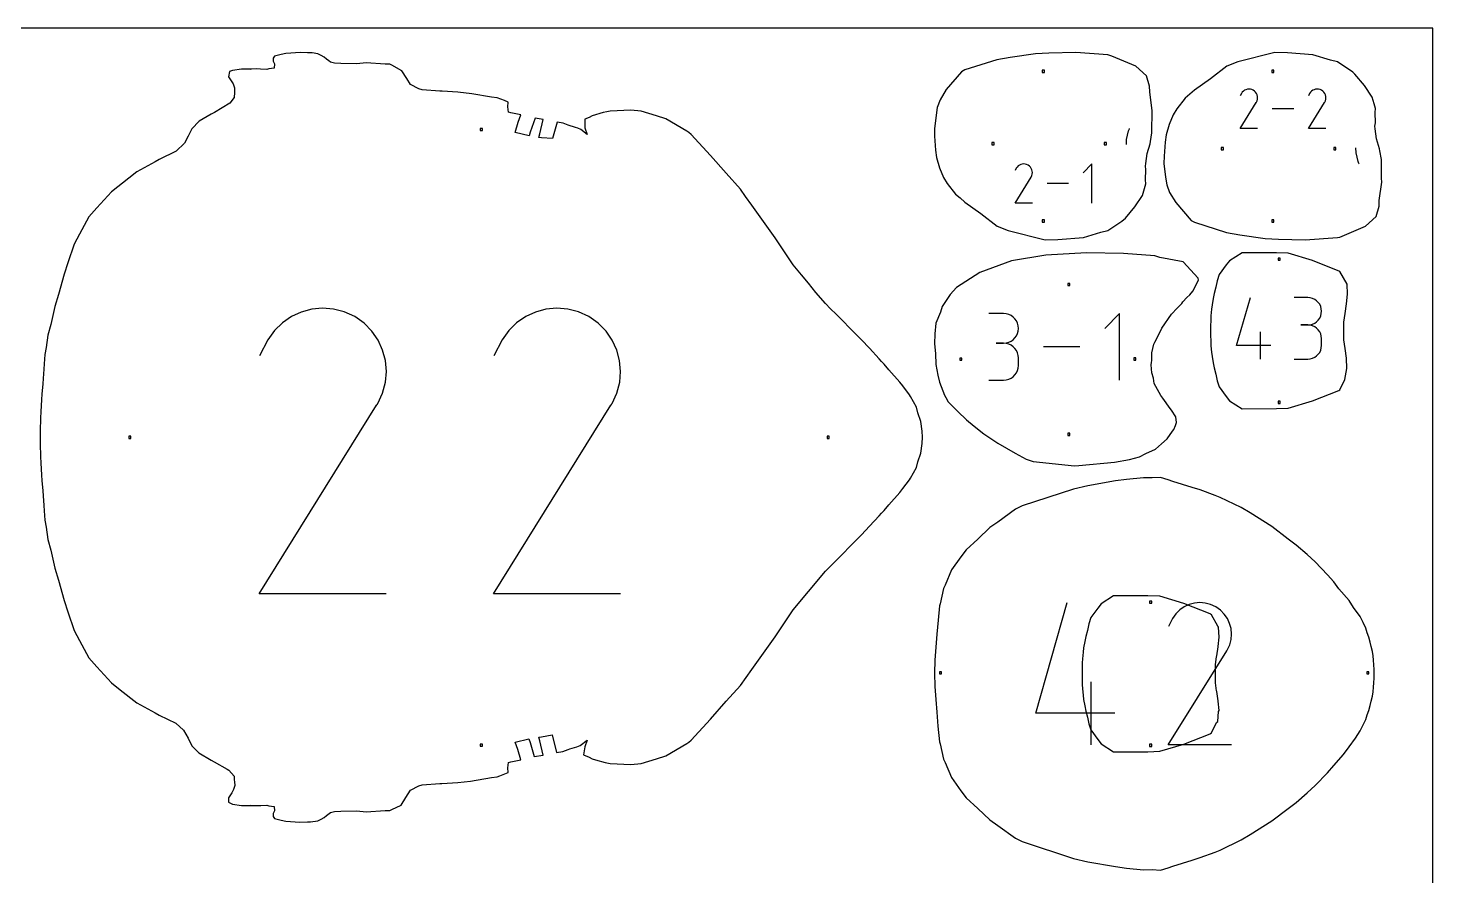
# Model space of a CAD drawing. Extents: x 0 to 90, y 0 to 90.
# Drawn here: x 52.22 to 90, y 67.18 to 90 of the extents above; entities that cross this region are included whole.
import ezdxf

# ---------------------------------------------------------------- set-up
doc = ezdxf.new("R2010")
doc.units = 0

msp = doc.modelspace()

# ---------------------------------------------------------------- linework, layer by layer
at = {"layer": 'annotation', "color": 1}
for p, q in [((58.207761, 88.877988), (58.207649, 88.877993)), ((84.849328, 88.239007), (84.818587, 88.180036)), ((84.873724, 88.273601), (84.849328, 88.239007)), ((84.902994, 88.302479), (84.873724, 88.273601)), ((84.936247, 88.32541), (84.902994, 88.302479)), ((84.972594, 88.342162), (84.936247, 88.32541)), ((85.011144, 88.352504), (84.972594, 88.342162)), ((85.051007, 88.356205), (85.011144, 88.352504)), ((85.091292, 88.353034), (85.051007, 88.356205)), ((85.131111, 88.342759), (85.091292, 88.353034)), ((85.169571, 88.32515), (85.131111, 88.342759)), ((85.20397, 88.300724), (85.169571, 88.32515)), ((85.169571, 88.32515), (85.169571, 88.32515)), ((85.232731, 88.271412), (85.20397, 88.300724)), ((85.255599, 88.238113), (85.232731, 88.271412)), ((85.254723, 88.004907), (85.272586, 88.043261)), ((85.272318, 88.201726), (85.255599, 88.238113)), ((85.282632, 88.163149), (85.272318, 88.201726)), ((85.272586, 88.043261), (85.283021, 88.083018)), ((85.286285, 88.12328), (85.282632, 88.163149)), ((85.283021, 88.083018), (85.286285, 88.12328)), ((86.68477, 88.239007), (86.654028, 88.180036)), ((86.709166, 88.273601), (86.68477, 88.239007)), ((86.738436, 88.302479), (86.709166, 88.273601)), ((86.771689, 88.32541), (86.738436, 88.302479)), ((86.808036, 88.342162), (86.771689, 88.32541)), ((86.846586, 88.352504), (86.808036, 88.342162)), ((86.886448, 88.356205), (86.846586, 88.352504)), ((86.926734, 88.353034), (86.886448, 88.356205)), ((86.966552, 88.342759), (86.926734, 88.353034)), ((87.005013, 88.32515), (86.966552, 88.342759)), ((87.039412, 88.300724), (87.005013, 88.32515)), ((87.005013, 88.32515), (87.005013, 88.32515)), ((87.068173, 88.271412), (87.039412, 88.300724)), ((87.091041, 88.238113), (87.068173, 88.271412)), ((87.090164, 88.004907), (87.108028, 88.043261)), ((87.107759, 88.201726), (87.091041, 88.238113)), ((87.118073, 88.163149), (87.107759, 88.201726)), ((87.108028, 88.043261), (87.118463, 88.083018)), ((87.121726, 88.12328), (87.118073, 88.163149)), ((87.118463, 88.083018), (87.121726, 88.12328)), ((84.817925, 87.302012), (85.250558, 87.998494)), ((85.250558, 87.998494), (85.251075, 87.999134)), ((85.250558, 87.998494), (85.250558, 87.998494)), ((85.251075, 87.999134), (85.251571, 87.99978)), ((85.251571, 87.99978), (85.252049, 88.000436)), ((85.252049, 88.000436), (85.252512, 88.001109)), ((85.252512, 88.001109), (85.252964, 88.001803)), ((85.252964, 88.001803), (85.253408, 88.002524)), ((85.253408, 88.002524), (85.253847, 88.003279)), ((85.253847, 88.003279), (85.254284, 88.004071)), ((85.254284, 88.004071), (85.254723, 88.004907)), ((85.254723, 88.004907), (85.254723, 88.004907)), ((86.258058, 87.829126), (85.681633, 87.829126)), ((86.653367, 87.302012), (87.085999, 87.998494)), ((87.085999, 87.998494), (87.086516, 87.999134)), ((87.085999, 87.998494), (87.085999, 87.998494)), ((87.086516, 87.999134), (87.087012, 87.99978)), ((87.087012, 87.99978), (87.08749, 88.000436)), ((87.08749, 88.000436), (87.087954, 88.001109)), ((87.087954, 88.001109), (87.088406, 88.001803)), ((87.088406, 88.001803), (87.088849, 88.002524)), ((87.088849, 88.002524), (87.089288, 88.003279)), ((87.089288, 88.003279), (87.089725, 88.004071)), ((87.089725, 88.004071), (87.090164, 88.004907)), ((87.090164, 88.004907), (87.090164, 88.004907)), ((81.812553, 87.232224), (81.838307, 87.290939)), ((81.838307, 87.290939), (81.842894, 87.299151)), ((85.286126, 87.302012), (84.817925, 87.302012)), ((87.121567, 87.302012), (86.653367, 87.302012)), ((81.757444, 86.864281), (81.759584, 86.998235)), ((81.759584, 86.998235), (81.812553, 87.232224)), ((87.933208, 86.646907), (87.931087, 86.78015)), ((87.986163, 86.412875), (87.933208, 86.646907)), ((78.792683, 86.225751), (78.761941, 86.16678)), ((78.817079, 86.260345), (78.792683, 86.225751)), ((78.846349, 86.289223), (78.817079, 86.260345)), ((78.879602, 86.312154), (78.846349, 86.289223)), ((78.915949, 86.328906), (78.879602, 86.312154)), ((78.954499, 86.339248), (78.915949, 86.328906)), ((78.994362, 86.34295), (78.954499, 86.339248)), ((79.034647, 86.339779), (78.994362, 86.34295)), ((79.074465, 86.329504), (79.034647, 86.339779)), ((79.112926, 86.311894), (79.074465, 86.329504)), ((79.147325, 86.287468), (79.112926, 86.311894)), ((79.112926, 86.311894), (79.112926, 86.311894)), ((79.176086, 86.258156), (79.147325, 86.287468)), ((79.198954, 86.224858), (79.176086, 86.258156)), ((79.215673, 86.188471), (79.198954, 86.224858)), ((79.225987, 86.149894), (79.215673, 86.188471)), ((79.22964, 86.110025), (79.225987, 86.149894)), ((80.831041, 86.342975), (80.596676, 86.108545)), ((80.831041, 85.288764), (80.831041, 86.342975)), ((88.011919, 86.354166), (87.986163, 86.412875)), ((88.016613, 86.345758), (88.011919, 86.354166)), ((78.76128, 85.288755), (79.193913, 85.985238)), ((79.193913, 85.985238), (79.19443, 85.985878)), ((79.193913, 85.985238), (79.193913, 85.985238)), ((79.19443, 85.985878), (79.194926, 85.986524)), ((79.194926, 85.986524), (79.195404, 85.98718)), ((79.195404, 85.98718), (79.195867, 85.987853)), ((79.195867, 85.987853), (79.196319, 85.988547)), ((79.196319, 85.988547), (79.196763, 85.989269)), ((79.196763, 85.989269), (79.197202, 85.990023)), ((79.197202, 85.990023), (79.197639, 85.990815)), ((79.197639, 85.990815), (79.198078, 85.991651)), ((79.198078, 85.991651), (79.215941, 86.030005)), ((79.198078, 85.991651), (79.198078, 85.991651)), ((79.215941, 86.030005), (79.226376, 86.069762)), ((79.226376, 86.069762), (79.22964, 86.110025)), ((80.201413, 85.81587), (79.624988, 85.81587)), ((79.22948, 85.288755), (78.76128, 85.288755)), ((84.721637, 81.459713), (85.090062, 82.751806)), ((86.63615, 82.749878), (86.267204, 82.749878)), ((86.702506, 82.743922), (86.63615, 82.749878)), ((86.764945, 82.726758), (86.702506, 82.743922)), ((59.847523, 82.434218), (59.566307, 82.358773)), ((60.138316, 82.461218), (59.847523, 82.434218)), ((60.432194, 82.438086), (60.138316, 82.461218)), ((60.722662, 82.363134), (60.432194, 82.438086)), ((61.003226, 82.234675), (60.722662, 82.363134)), ((66.148001, 82.434218), (65.866785, 82.358773)), ((66.438795, 82.461218), (66.148001, 82.434218)), ((66.732672, 82.438086), (66.438795, 82.461218)), ((67.02314, 82.363134), (66.732672, 82.438086)), ((67.303705, 82.234675), (67.02314, 82.363134)), ((86.822427, 82.699441), (86.764945, 82.726758)), ((86.873916, 82.663027), (86.822427, 82.699441)), ((86.918372, 82.618572), (86.873916, 82.663027)), ((86.954756, 82.567132), (86.918372, 82.618572)), ((86.98203, 82.509761), (86.954756, 82.567132)), ((86.999157, 82.447516), (86.98203, 82.509761)), ((87.005096, 82.381453), (86.999157, 82.447516)), ((86.999157, 82.315079), (87.005096, 82.381453)), ((87.005096, 82.381453), (87.005096, 82.381453)), ((59.058585, 82.069293), (58.845066, 81.858633)), ((59.301163, 82.236569), (59.058585, 82.069293)), ((59.566307, 82.358773), (59.301163, 82.236569)), ((61.254161, 82.056487), (61.003226, 82.234675)), ((61.003226, 82.234675), (61.003226, 82.234675)), ((61.46397, 81.842663), (61.254161, 82.056487)), ((65.359063, 82.069293), (65.145545, 81.858633)), ((65.601642, 82.236569), (65.359063, 82.069293)), ((65.866785, 82.358773), (65.601642, 82.236569)), ((67.55464, 82.056487), (67.303705, 82.234675)), ((67.303705, 82.234675), (67.303705, 82.234675)), ((67.764449, 81.842663), (67.55464, 82.056487)), ((78.454334, 82.31525), (78.056362, 82.31525)), ((78.52591, 82.308826), (78.454334, 82.31525)), ((78.593261, 82.290311), (78.52591, 82.308826)), ((78.655266, 82.260845), (78.593261, 82.290311)), ((78.710805, 82.221567), (78.655266, 82.260845)), ((78.758758, 82.173614), (78.710805, 82.221567)), ((78.798005, 82.118127), (78.758758, 82.173614)), ((78.827425, 82.056243), (78.798005, 82.118127)), ((78.845899, 81.989101), (78.827425, 82.056243)), ((78.852306, 81.91784), (78.845899, 81.989101)), ((81.574833, 82.317329), (81.176412, 81.918796)), ((81.574833, 80.525164), (81.574833, 82.317329)), ((86.63615, 82.011986), (86.451417, 82.011986)), ((86.451417, 82.011986), (86.63615, 82.011986)), ((86.63615, 82.011986), (86.702506, 82.017943)), ((86.702506, 82.00603), (86.63615, 82.011986)), ((86.63615, 82.011986), (86.63615, 82.011986)), ((86.702506, 82.017943), (86.764945, 82.035117)), ((86.764945, 81.988866), (86.702506, 82.00603)), ((86.764945, 82.035117), (86.822427, 82.062461)), ((86.822427, 81.961549), (86.764945, 81.988866)), ((86.822427, 82.062461), (86.873916, 82.098928)), ((86.873916, 82.098928), (86.918372, 82.14347)), ((86.918372, 82.14347), (86.954756, 82.195041)), ((86.954756, 82.195041), (86.98203, 82.252593)), ((86.98203, 82.252593), (86.999157, 82.315079)), ((58.667101, 81.606275), (58.442844, 81.176088)), ((58.845066, 81.858633), (58.667101, 81.606275)), ((61.630788, 81.599755), (61.46397, 81.842663)), ((64.967579, 81.606275), (64.743322, 81.176088)), ((65.145545, 81.858633), (64.967579, 81.606275)), ((67.931266, 81.599755), (67.764449, 81.842663)), ((78.655266, 81.573753), (78.710805, 81.613089)), ((78.710805, 81.613089), (78.758758, 81.661135)), ((78.758758, 81.661135), (78.798005, 81.716763)), ((78.798005, 81.716763), (78.827425, 81.778842)), ((78.827425, 81.778842), (78.845899, 81.846245)), ((78.845899, 81.846245), (78.852306, 81.91784)), ((78.852306, 81.91784), (78.852306, 81.91784)), ((85.367631, 81.09035), (85.367631, 81.828242)), ((86.873916, 81.925135), (86.822427, 81.961549)), ((86.918372, 81.88068), (86.873916, 81.925135)), ((86.954756, 81.82924), (86.918372, 81.88068)), ((86.98203, 81.771869), (86.954756, 81.82924)), ((86.999157, 81.709624), (86.98203, 81.771869)), ((87.005096, 81.643561), (86.999157, 81.709624)), ((87.005096, 81.458827), (87.005096, 81.643561)), ((87.005096, 81.643561), (87.005096, 81.643561)), ((61.752747, 81.334318), (61.630788, 81.599755)), ((61.827985, 81.052904), (61.752747, 81.334318)), ((68.053226, 81.334318), (67.931266, 81.599755)), ((68.128463, 81.052904), (68.053226, 81.334318)), ((78.454334, 81.519307), (78.255067, 81.519307)), ((78.255067, 81.519307), (78.454334, 81.519307)), ((78.454334, 81.519307), (78.52591, 81.525733)), ((78.52591, 81.512882), (78.454334, 81.519307)), ((78.454334, 81.519307), (78.454334, 81.519307)), ((78.52591, 81.525733), (78.593261, 81.544258)), ((78.593261, 81.494367), (78.52591, 81.512882)), ((78.593261, 81.544258), (78.655266, 81.573753)), ((78.655266, 81.464902), (78.593261, 81.494367)), ((78.710805, 81.425623), (78.655266, 81.464902)), ((78.758758, 81.377671), (78.710805, 81.425623)), ((78.798005, 81.322183), (78.758758, 81.377671)), ((78.827425, 81.260299), (78.798005, 81.322183)), ((78.845899, 81.193158), (78.827425, 81.260299)), ((80.504462, 81.421247), (79.524536, 81.421247)), ((85.644158, 81.459713), (84.721637, 81.459713)), ((86.918372, 81.221665), (86.954756, 81.273102)), ((86.954756, 81.273102), (86.98203, 81.330477)), ((86.98203, 81.330477), (86.999157, 81.392736)), ((86.999157, 81.392736), (87.005096, 81.458827)), ((61.854633, 80.762067), (61.827985, 81.052904)), ((68.155112, 80.762067), (68.128463, 81.052904)), ((78.827425, 80.784182), (78.845899, 80.851339)), ((78.852306, 81.121897), (78.845899, 81.193158)), ((78.845899, 80.851339), (78.852306, 80.92263)), ((78.852306, 80.92263), (78.852306, 81.121897)), ((78.852306, 81.121897), (78.852306, 81.121897)), ((86.267204, 81.090402), (86.63615, 81.090402)), ((86.63615, 81.090402), (86.702506, 81.096355)), ((86.63615, 81.090402), (86.63615, 81.090402)), ((86.702506, 81.096355), (86.764945, 81.11351)), ((86.764945, 81.11351), (86.822427, 81.140816)), ((86.822427, 81.140816), (86.873916, 81.177218)), ((86.873916, 81.177218), (86.918372, 81.221665)), ((61.830828, 80.468359), (61.854633, 80.762067)), ((68.131306, 80.468359), (68.155112, 80.762067)), ((78.056362, 80.52522), (78.454334, 80.52522)), ((78.454334, 80.52522), (78.52591, 80.531641)), ((78.454334, 80.52522), (78.454334, 80.52522)), ((78.52591, 80.531641), (78.593261, 80.550146)), ((78.593261, 80.550146), (78.655266, 80.5796)), ((78.655266, 80.5796), (78.710805, 80.618866)), ((78.710805, 80.618866), (78.758758, 80.666809)), ((78.758758, 80.666809), (78.798005, 80.722293)), ((78.798005, 80.722293), (78.827425, 80.784182)), ((61.624393, 79.898549), (61.754703, 80.178336)), ((61.754703, 80.178336), (61.830828, 80.468359)), ((67.924871, 79.898549), (68.055181, 80.178336)), ((68.055181, 80.178336), (68.131306, 80.468359)), ((58.438021, 74.771033), (61.59401, 79.851769)), ((61.59401, 79.851769), (61.597783, 79.856438)), ((61.59401, 79.851769), (61.59401, 79.851769)), ((61.597783, 79.856438), (61.601401, 79.861146)), ((61.601401, 79.861146), (61.604888, 79.865934)), ((61.604888, 79.865934), (61.608268, 79.87084)), ((61.608268, 79.87084), (61.611564, 79.875906)), ((61.611564, 79.875906), (61.614801, 79.88117)), ((61.614801, 79.88117), (61.618002, 79.886672)), ((61.618002, 79.886672), (61.621192, 79.892452)), ((61.621192, 79.892452), (61.624393, 79.898549)), ((61.624393, 79.898549), (61.624393, 79.898549)), ((64.7385, 74.771033), (67.894488, 79.851769)), ((67.894488, 79.851769), (67.898261, 79.856438)), ((67.894488, 79.851769), (67.894488, 79.851769)), ((67.898261, 79.856438), (67.901879, 79.861146)), ((67.901879, 79.861146), (67.905366, 79.865934)), ((67.905366, 79.865934), (67.908746, 79.87084)), ((67.908746, 79.87084), (67.912042, 79.875906)), ((67.912042, 79.875906), (67.915279, 79.88117)), ((67.915279, 79.88117), (67.918481, 79.886672)), ((67.918481, 79.886672), (67.92167, 79.892452)), ((67.92167, 79.892452), (67.924871, 79.898549)), ((67.924871, 79.898549), (67.924871, 79.898549)), ((61.853472, 74.771033), (58.438021, 74.771033)), ((68.153951, 74.771033), (64.7385, 74.771033)), ((79.317828, 71.559916), (80.167467, 74.539659)), ((81.075837, 74.507899), (80.985751, 74.393562)), ((81.410852, 74.721515), (81.075837, 74.507899)), ((82.336845, 74.720253), (81.410852, 74.721515)), ((82.656012, 74.7092), (82.336845, 74.720253)), ((83.302271, 74.513894), (82.656012, 74.7092)), ((83.312451, 74.427638), (83.191591, 74.344297)), ((84.01347, 74.236583), (83.302271, 74.513894)), ((83.444553, 74.488524), (83.312451, 74.427638)), ((83.584663, 74.526113), (83.444553, 74.488524)), ((83.729545, 74.539566), (83.584663, 74.526113)), ((83.875964, 74.52804), (83.729545, 74.539566)), ((84.020684, 74.490697), (83.875964, 74.52804)), ((84.16047, 74.426695), (84.020684, 74.490697)), ((80.800125, 74.13538), (80.746107, 73.969004)), ((80.985751, 74.393562), (80.800125, 74.13538)), ((82.996541, 74.113607), (82.88481, 73.899275)), ((83.085209, 74.239339), (82.996541, 74.113607)), ((83.191591, 74.344297), (83.085209, 74.239339)), ((84.02137, 74.231132), (84.01347, 74.236583)), ((84.042123, 74.214208), (84.02137, 74.231132)), ((84.216599, 73.905395), (84.042123, 74.214208)), ((84.285493, 74.337916), (84.16047, 74.426695)), ((84.16047, 74.426695), (84.16047, 74.426695)), ((84.390026, 74.231383), (84.285493, 74.337916)), ((84.473139, 74.110359), (84.390026, 74.231383)), ((84.533904, 73.97811), (84.473139, 74.110359)), ((80.708756, 73.792786), (80.663251, 73.626231)), ((80.746107, 73.969004), (80.708756, 73.792786)), ((84.23674, 73.874016), (84.216599, 73.905395)), ((84.249441, 73.61178), (84.23674, 73.874016)), ((84.571389, 73.837901), (84.533904, 73.97811)), ((84.584666, 73.692997), (84.571389, 73.837901)), ((84.572806, 73.546663), (84.584666, 73.692997)), ((80.60644, 73.320432), (80.592844, 73.203104)), ((80.639029, 73.489046), (80.60644, 73.320432)), ((80.663251, 73.626231), (80.639029, 73.489046)), ((84.184963, 73.104275), (84.224028, 73.349238)), ((84.22266, 73.361862), (84.249441, 73.61178)), ((84.224028, 73.349238), (84.22266, 73.361862)), ((84.469953, 73.262767), (84.534878, 73.402165)), ((84.534878, 73.402165), (84.572806, 73.546663)), ((80.575439, 73.026947), (80.571176, 72.914119)), ((80.592844, 73.203104), (80.575439, 73.026947)), ((82.882407, 70.708084), (84.454816, 73.239459)), ((84.151482, 72.865106), (84.183942, 73.084526)), ((84.183942, 73.084526), (84.184859, 73.103689)), ((84.184859, 73.103689), (84.184917, 73.103962)), ((84.184917, 73.103962), (84.184963, 73.104275)), ((84.454816, 73.239459), (84.456695, 73.241786)), ((84.454816, 73.239459), (84.454816, 73.239459)), ((84.456695, 73.241786), (84.458498, 73.244131)), ((84.458498, 73.244131), (84.460235, 73.246517)), ((84.460235, 73.246517), (84.461919, 73.248961)), ((84.461919, 73.248961), (84.463562, 73.251485)), ((84.463562, 73.251485), (84.465175, 73.254108)), ((84.465175, 73.254108), (84.46677, 73.256849)), ((84.46677, 73.256849), (84.468359, 73.259729)), ((84.468359, 73.259729), (84.469953, 73.262767)), ((84.469953, 73.262767), (84.469953, 73.262767)), ((80.571176, 72.914119), (80.566673, 72.73568)), ((80.566673, 72.73568), (80.566679, 72.623944)), ((80.566679, 72.623944), (80.566677, 72.51222)), ((84.151493, 72.858096), (84.151482, 72.865106)), ((84.152286, 72.623958), (84.151493, 72.858096)), ((84.151505, 72.389832), (84.152286, 72.623958)), ((80.566677, 72.51222), (80.571185, 72.333775)), ((80.571185, 72.333775), (80.575455, 72.220952)), ((80.575455, 72.220952), (80.592852, 72.044798)), ((80.807579, 70.708115), (80.807579, 72.409795)), ((84.151494, 72.382826), (84.151505, 72.389832)), ((84.183956, 72.163404), (84.151494, 72.382826)), ((84.184875, 72.144238), (84.183956, 72.163404)), ((80.592852, 72.044798), (80.606451, 71.927465)), ((80.606451, 71.927465), (80.639036, 71.758847)), ((84.184927, 72.143971), (84.184875, 72.144238)), ((84.184974, 72.14365), (84.184927, 72.143971)), ((84.224036, 71.898683), (84.184974, 72.14365)), ((84.222672, 71.88605), (84.224036, 71.898683)), ((84.249455, 71.636117), (84.222672, 71.88605)), ((81.445289, 71.559916), (79.317828, 71.559916)), ((80.639036, 71.758847), (80.663262, 71.621657)), ((80.663262, 71.621657), (80.708763, 71.455095)), ((80.708763, 71.455095), (80.746114, 71.278875)), ((84.216609, 71.342478), (84.23203, 71.610725)), ((84.23203, 71.610725), (84.249455, 71.636117)), ((80.746114, 71.278875), (80.800133, 71.112487)), ((80.800133, 71.112487), (80.985753, 70.854299)), ((84.021368, 71.016729), (84.042116, 71.033658)), ((84.042116, 71.033658), (84.180292, 71.313705)), ((84.180292, 71.313705), (84.216609, 71.342478)), ((80.985753, 70.854299), (81.075846, 70.739955)), ((81.075846, 70.739955), (81.410858, 70.526336)), ((82.656024, 70.538649), (83.302284, 70.733961)), ((84.584088, 70.708084), (82.882407, 70.708084)), ((83.302284, 70.733961), (84.013469, 71.01128)), ((84.013469, 71.01128), (84.021368, 71.016729)), ((81.410858, 70.526336), (82.336847, 70.527598)), ((82.336847, 70.527598), (82.656024, 70.538649)), ((58.207598, 69.096232), (58.207716, 69.096237))]:
    msp.add_line(p, q, dxfattribs=at)
at = {"layer": 'boundary', "color": 5}
for p, q in [((58.807902, 89.190947), (58.806313, 89.112652)), ((58.849742, 89.243135), (58.807902, 89.190947)), ((59.022572, 89.292739), (58.849742, 89.243135)), ((59.151577, 89.320279), (59.022572, 89.292739)), ((59.548758, 89.34125), (59.151577, 89.320279)), ((59.734016, 89.336071), (59.548758, 89.34125)), ((59.857039, 89.331725), (59.734016, 89.336071)), ((60.013264, 89.30466), (59.857039, 89.331725)), ((60.101812, 89.2628), (60.013264, 89.30466)), ((60.1807, 89.214125), (60.101812, 89.2628)), ((60.248194, 89.161666), (60.1807, 89.214125)), ((60.30861, 89.114699), (60.248194, 89.161666)), ((78.631059, 89.206845), (78.274069, 89.14968)), ((79.311584, 89.305689), (78.631059, 89.206845)), ((79.672218, 89.327615), (79.311584, 89.305689)), ((80.394306, 89.34125), (79.672218, 89.327615)), ((81.262148, 89.283097), (80.394306, 89.34125)), ((81.366004, 89.248366), (81.262148, 89.283097)), ((82.010326, 88.97469), (81.366004, 89.248366)), ((85.747936, 89.34125), (84.751563, 89.090199)), ((86.08686, 89.336318), (85.747936, 89.34125)), ((86.773272, 89.276851), (86.08686, 89.336318)), ((87.242278, 89.133774), (86.773272, 89.276851)), ((57.632877, 88.83273), (57.60792, 88.690125)), ((57.71598, 88.856126), (57.632877, 88.83273)), ((57.957267, 88.89426), (57.71598, 88.856126)), ((58.22474, 88.894844), (57.957267, 88.89426)), ((58.363232, 88.898769), (58.22474, 88.894844)), ((58.472475, 88.891916), (58.363232, 88.898769)), ((58.637073, 88.88594), (58.472475, 88.891916)), ((58.695675, 88.907554), (58.637073, 88.88594)), ((58.841727, 88.923319), (58.695675, 88.907554)), ((58.806313, 89.112652), (58.848319, 89.039491)), ((58.848319, 89.039491), (58.841727, 88.923319)), ((60.349024, 89.081984), (60.30861, 89.114699)), ((60.463945, 89.059989), (60.349024, 89.081984)), ((60.631074, 89.043813), (60.463945, 89.059989)), ((61.061748, 89.042186), (60.631074, 89.043813)), ((61.312891, 89.061358), (61.061748, 89.042186)), ((61.825275, 89.030122), (61.312891, 89.061358)), ((61.951955, 89.026914), (61.825275, 89.030122)), ((61.999942, 89.005012), (61.951955, 89.026914)), ((62.271331, 88.849683), (61.999942, 89.005012)), ((62.404737, 88.644866), (62.271331, 88.849683)), ((77.326499, 88.825871), (76.910658, 88.343235)), ((77.414036, 88.872451), (77.326499, 88.825871)), ((78.274069, 89.14968), (77.414036, 88.872451)), ((82.297861, 88.714626), (82.010326, 88.97469)), ((84.455804, 88.97442), (84.01716, 88.634826)), ((84.751563, 89.090199), (84.455804, 88.97442)), ((87.430222, 89.092716), (87.242278, 89.133774)), ((87.84859, 88.816221), (87.430222, 89.092716)), ((87.903548, 88.758564), (87.84859, 88.816221)), ((57.60792, 88.690125), (57.702235, 88.554075)), ((57.702235, 88.554075), (57.737366, 88.502925)), ((57.737366, 88.502925), (57.767321, 88.394813)), ((62.508327, 88.486005), (62.404737, 88.644866)), ((62.732151, 88.368455), (62.508327, 88.486005)), ((82.379383, 88.43431), (82.297861, 88.714626)), ((82.384766, 88.28335), (82.379383, 88.43431)), ((84.01716, 88.634826), (83.587975, 88.328286)), ((88.1585, 88.452302), (87.903548, 88.758564)), ((88.365185, 88.137114), (88.1585, 88.452302)), ((57.763571, 88.135617), (57.647929, 87.976438)), ((57.771339, 88.262792), (57.763571, 88.135617)), ((57.767321, 88.394813), (57.771339, 88.262792)), ((62.818266, 88.336483), (62.732151, 88.368455)), ((63.289713, 88.306556), (62.818266, 88.336483)), ((63.355314, 88.299003), (63.289713, 88.306556)), ((63.778405, 88.278378), (63.355314, 88.299003)), ((64.150543, 88.230752), (63.778405, 88.278378)), ((64.680761, 88.138408), (64.150543, 88.230752)), ((64.836829, 88.121251), (64.680761, 88.138408)), ((65.034716, 88.047576), (64.836829, 88.121251)), ((65.131078, 88.008671), (65.034716, 88.047576)), ((76.746199, 88.070641), (76.667107, 87.861016)), ((76.910658, 88.343235), (76.746199, 88.070641)), ((82.449685, 87.771478), (82.384766, 88.28335)), ((83.337943, 88.114621), (83.114172, 87.825672)), ((83.459712, 88.217072), (83.337943, 88.114621)), ((83.587975, 88.328286), (83.459712, 88.217072)), ((88.419287, 87.957989), (88.365185, 88.137114)), ((57.14705, 87.679375), (56.824594, 87.494095)), ((57.232099, 87.728263), (57.14705, 87.679375)), ((57.647929, 87.976438), (57.232099, 87.728263)), ((65.118087, 87.878096), (65.131078, 88.008671)), ((65.142656, 87.737401), (65.118087, 87.878096)), ((65.204546, 87.718888), (65.142656, 87.737401)), ((65.467055, 87.662608), (65.204546, 87.718888)), ((65.403046, 87.465637), (65.467055, 87.662608)), ((67.683981, 87.724281), (67.388481, 87.637569)), ((67.78299, 87.749885), (67.683981, 87.724281)), ((67.878142, 87.764923), (67.78299, 87.749885)), ((68.425652, 87.790991), (67.878142, 87.764923)), ((68.703626, 87.760565), (68.425652, 87.790991)), ((69.118866, 87.639753), (68.703626, 87.760565)), ((76.639237, 87.656901), (76.59363, 87.287497)), ((76.667107, 87.861016), (76.639237, 87.656901)), ((82.44287, 87.291998), (82.448231, 87.683568)), ((82.448231, 87.683568), (82.449685, 87.771478)), ((83.014723, 87.66677), (82.906875, 87.408798)), ((83.114172, 87.825672), (83.014723, 87.66677)), ((88.456586, 87.836909), (88.419287, 87.957989)), ((88.445355, 87.730604), (88.456586, 87.836909)), ((88.454238, 87.453855), (88.445355, 87.730604)), ((56.624632, 87.285764), (56.526118, 87.092928)), ((56.824594, 87.494095), (56.624632, 87.285764)), ((65.32303, 87.188819), (65.403046, 87.465637)), ((65.853685, 87.574467), (65.719557, 87.197659)), ((66.069342, 87.536304), (65.853685, 87.574467)), ((65.980264, 87.157414), (66.069342, 87.536304)), ((66.446098, 87.470621), (66.327201, 87.031469)), ((66.612092, 87.437516), (66.446098, 87.470621)), ((66.741644, 87.390249), (66.612092, 87.437516)), ((66.943443, 87.327995), (66.741644, 87.390249)), ((67.006695, 87.304176), (66.943443, 87.327995)), ((67.084657, 87.269713), (67.006695, 87.304176)), ((67.30586, 87.594789), (67.190687, 87.552853)), ((67.190687, 87.552853), (67.193925, 87.314368)), ((67.193925, 87.314368), (67.255229, 87.136128)), ((67.388481, 87.637569), (67.30586, 87.594789)), ((69.372482, 87.55762), (69.118866, 87.639753)), ((69.931312, 87.229486), (69.372482, 87.55762)), ((76.59363, 87.287497), (76.595856, 87.09017)), ((82.440699, 87.182293), (82.44287, 87.291998)), ((82.906875, 87.408798), (82.823525, 87.126361)), ((88.442019, 87.358256), (88.454238, 87.453855)), ((88.450096, 87.284623), (88.442019, 87.358256)), ((88.486154, 87.015852), (88.450096, 87.284623)), ((56.428082, 86.900975), (56.206171, 86.683969)), ((56.526118, 87.092928), (56.428082, 86.900975)), ((65.691728, 87.101464), (65.32303, 87.188819)), ((65.719557, 87.197659), (65.691728, 87.101464)), ((65.956014, 87.054184), (65.980264, 87.157414)), ((66.025614, 87.046763), (65.956014, 87.054184)), ((66.327201, 87.031469), (66.025614, 87.046763)), ((67.255229, 87.136128), (67.084657, 87.269713)), ((69.99035, 87.192705), (69.931312, 87.229486)), ((70.051086, 87.136524), (69.99035, 87.192705)), ((70.576433, 86.572671), (70.051086, 87.136524)), ((76.595856, 87.09017), (76.622039, 86.717527)), ((82.393333, 86.888437), (82.402054, 86.946711)), ((82.402054, 86.946711), (82.440699, 87.182293)), ((82.795701, 86.927544), (82.769509, 86.554911)), ((82.823525, 87.126361), (82.795701, 86.927544)), ((88.567562, 86.753748), (88.486154, 87.015852)), ((56.206171, 86.683969), (55.745207, 86.462973)), ((70.995315, 86.091825), (70.576433, 86.572671)), ((76.622039, 86.717527), (76.649854, 86.518731)), ((76.649854, 86.518731), (76.733201, 86.23628)), ((82.276468, 86.359812), (82.312678, 86.629219)), ((82.312678, 86.629219), (82.393333, 86.888437)), ((82.769509, 86.554911), (82.767274, 86.357571)), ((88.575832, 86.698336), (88.567562, 86.753748)), ((88.614456, 86.461548), (88.575832, 86.698336)), ((55.638245, 86.399329), (55.146013, 86.131184)), ((55.745207, 86.462973), (55.638245, 86.399329)), ((76.733201, 86.23628), (76.841016, 85.978333)), ((82.268461, 86.286812), (82.276468, 86.359812)), ((82.280577, 86.192097), (82.268461, 86.286812)), ((82.271776, 85.914462), (82.280577, 86.192097)), ((82.767274, 86.357571), (82.812861, 85.988169)), ((88.616586, 86.353026), (88.614456, 86.461548)), ((88.621883, 85.961966), (88.616586, 86.353026)), ((54.93147, 85.95735), (54.466527, 85.594245)), ((55.146013, 86.131184), (54.93147, 85.95735)), ((71.374573, 85.667049), (70.995315, 86.091825)), ((76.841016, 85.978333), (76.94047, 85.819402)), ((76.94047, 85.819402), (77.164274, 85.530404)), ((82.245686, 85.687294), (82.283008, 85.808739)), ((82.283008, 85.808739), (82.271776, 85.914462)), ((82.812861, 85.988169), (82.84073, 85.784052)), ((82.84073, 85.784052), (82.91981, 85.574429)), ((88.558426, 85.361731), (88.623414, 85.857757)), ((88.623414, 85.857757), (88.621883, 85.961966)), ((54.466527, 85.594245), (54.069422, 85.162785)), ((71.51572, 85.464803), (71.374573, 85.667049)), ((71.686674, 85.232876), (71.51572, 85.464803)), ((77.164274, 85.530404), (77.285998, 85.427991)), ((77.285998, 85.427991), (77.414207, 85.316816)), ((81.984913, 85.192775), (82.186924, 85.497974)), ((82.186924, 85.497974), (82.245686, 85.687294)), ((82.91981, 85.574429), (83.084258, 85.301827)), ((54.069422, 85.162785), (53.853151, 84.921774)), ((72.315224, 84.354088), (71.686674, 85.232876)), ((77.414207, 85.316816), (77.843445, 85.010226)), ((77.843445, 85.010226), (78.28216, 84.670565)), ((81.730007, 84.886539), (81.984913, 85.192775)), ((83.084258, 85.301827), (83.500109, 84.819138)), ((88.471536, 84.930442), (88.553056, 85.210824)), ((88.553056, 85.210824), (88.558426, 85.361731)), ((53.853151, 84.921774), (53.603506, 84.456434)), ((78.28216, 84.670565), (78.577785, 84.554837)), ((81.256619, 84.552303), (81.636838, 84.805985)), ((81.636838, 84.805985), (81.730007, 84.886539)), ((83.500109, 84.819138), (83.587563, 84.772597)), ((83.587563, 84.772597), (84.447668, 84.495333)), ((87.496046, 84.374735), (88.184014, 84.670348)), ((88.184014, 84.670348), (88.471536, 84.930442)), ((53.603506, 84.456434), (53.461201, 84.182982)), ((72.797342, 83.630728), (72.315224, 84.354088)), ((78.577785, 84.554837), (79.574309, 84.30374)), ((79.574309, 84.30374), (79.912947, 84.308669)), ((79.912947, 84.308669), (80.599657, 84.368161)), ((80.599657, 84.368161), (81.068604, 84.511228)), ((81.068604, 84.511228), (81.256619, 84.552303)), ((84.447668, 84.495333), (84.804701, 84.438158)), ((84.804701, 84.438158), (85.485183, 84.33932)), ((85.485183, 84.33932), (85.845867, 84.31739)), ((85.845867, 84.31739), (86.567882, 84.303752)), ((86.567882, 84.303752), (87.436008, 84.361926)), ((87.436008, 84.361926), (87.496046, 84.374735)), ((53.461201, 84.182982), (53.292468, 83.679279)), ((79.590526, 83.893315), (78.667584, 83.738991)), ((80.680147, 83.952849), (79.590526, 83.893315)), ((81.677377, 83.934173), (80.680147, 83.952849)), ((82.519893, 83.872613), (81.677377, 83.934173)), ((82.656942, 83.823551), (82.519893, 83.872613)), ((84.866361, 83.953109), (84.531349, 83.739497)), ((85.792354, 83.951846), (84.866361, 83.953109)), ((86.111527, 83.940798), (85.792354, 83.951846)), ((86.757786, 83.745488), (86.111527, 83.940798)), ((53.292468, 83.679279), (53.190141, 83.379067)), ((73.017043, 83.360784), (72.797342, 83.630728)), ((78.667584, 83.738991), (77.819186, 83.420692)), ((83.2843, 83.713618), (82.656942, 83.823551)), ((83.690142, 83.273366), (83.2843, 83.713618)), ((84.44126, 83.625157), (84.255635, 83.366978)), ((84.531349, 83.739497), (84.44126, 83.625157)), ((87.497631, 83.445802), (86.757786, 83.745488)), ((53.190141, 83.379067), (53.03887, 82.83327)), ((73.205913, 83.138496), (73.017043, 83.360784)), ((73.40881, 82.886589), (73.205913, 83.138496)), ((77.819186, 83.420692), (77.18613, 83.019391)), ((83.547401, 82.923267), (83.695086, 83.211756)), ((83.695086, 83.211756), (83.690142, 83.273366)), ((84.201621, 83.200597), (84.164271, 83.024384)), ((84.255635, 83.366978), (84.201621, 83.200597)), ((87.69225, 83.105607), (87.497631, 83.445802)), ((53.03887, 82.83327), (52.939586, 82.511274)), ((73.662565, 82.588324), (73.40881, 82.886589)), ((77.017138, 82.829076), (76.802724, 82.509727)), ((77.18613, 83.019391), (77.017138, 82.829076)), ((83.277054, 82.63377), (83.385324, 82.751707)), ((83.385324, 82.751707), (83.463157, 82.82328)), ((83.463157, 82.82328), (83.547401, 82.923267)), ((84.118766, 82.857829), (84.094542, 82.720644)), ((84.164271, 83.024384), (84.118766, 82.857829)), ((87.67954, 82.580831), (87.704956, 82.843376)), ((87.704956, 82.843376), (87.69225, 83.105607)), ((52.939586, 82.511274), (52.827942, 82.023229)), ((73.799479, 82.447988), (73.662565, 82.588324)), ((73.949707, 82.302749), (73.799479, 82.447988)), ((76.802724, 82.509727), (76.758955, 82.354754)), ((82.972248, 82.298484), (83.126271, 82.464579)), ((83.126271, 82.464579), (83.244729, 82.590522)), ((83.244729, 82.590522), (83.277054, 82.63377)), ((84.048353, 82.434703), (84.030953, 82.258545)), ((84.061949, 82.552031), (84.048353, 82.434703)), ((84.094542, 82.720644), (84.061949, 82.552031)), ((87.639454, 82.31612), (87.67954, 82.580831)), ((52.827942, 82.023229), (52.751924, 81.7377)), ((74.496275, 81.745069), (73.949707, 82.302749)), ((76.633711, 82.058962), (76.606452, 81.773397)), ((76.758955, 82.354754), (76.633711, 82.058962)), ((82.71269, 81.923219), (82.972248, 82.298484)), ((84.026685, 82.145718), (84.022187, 81.967276)), ((84.030953, 82.258545), (84.026685, 82.145718)), ((87.607002, 82.089694), (87.639454, 82.31612)), ((87.607798, 81.855556), (87.607002, 82.089694)), ((52.751924, 81.7377), (52.702417, 81.407166)), ((74.562281, 81.681399), (74.496275, 81.745069)), ((74.63331, 81.610714), (74.562281, 81.681399)), ((74.847854, 81.38253), (74.63331, 81.610714)), ((76.606452, 81.773397), (76.59363, 81.505324)), ((82.522692, 81.55166), (82.594553, 81.680359)), ((82.594553, 81.680359), (82.71269, 81.923219)), ((84.022187, 81.967276), (84.022189, 81.855542)), ((84.022189, 81.855542), (84.022192, 81.743812)), ((84.022192, 81.743812), (84.026698, 81.565374)), ((87.607009, 81.614417), (87.607798, 81.855556)), ((87.640487, 81.375242), (87.607009, 81.614417)), ((52.702417, 81.407166), (52.669632, 81.216425)), ((75.104621, 81.103522), (74.847854, 81.38253)), ((76.59363, 81.505324), (76.622199, 81.244243)), ((76.622199, 81.244243), (76.629243, 80.949898)), ((82.440665, 81.052145), (82.443967, 81.258966)), ((82.443967, 81.258966), (82.496937, 81.492952)), ((82.496937, 81.492952), (82.522692, 81.55166)), ((84.026698, 81.565374), (84.030964, 81.452548)), ((84.030964, 81.452548), (84.048363, 81.27639)), ((84.048363, 81.27639), (84.061958, 81.15906)), ((87.678181, 81.117647), (87.640487, 81.375242)), ((52.651397, 80.963447), (52.640521, 80.82187)), ((52.669632, 81.216425), (52.651397, 80.963447)), ((75.170938, 81.030464), (75.104621, 81.103522)), ((75.241614, 80.953537), (75.170938, 81.030464)), ((75.372196, 80.801053), (75.241614, 80.953537)), ((76.629243, 80.949898), (76.681502, 80.655101)), ((82.424688, 80.941181), (82.428323, 80.998756)), ((82.439147, 80.725596), (82.424688, 80.941181)), ((82.428323, 80.998756), (82.440665, 81.052145)), ((84.061958, 81.15906), (84.09455, 80.990445)), ((84.09455, 80.990445), (84.118773, 80.853254)), ((84.118773, 80.853254), (84.164278, 80.686693)), ((87.68754, 80.842316), (87.678181, 81.117647)), ((52.622068, 80.565713), (52.612402, 80.428398)), ((52.640521, 80.82187), (52.622068, 80.565713)), ((75.663513, 80.472456), (75.372196, 80.801053)), ((75.743321, 80.368063), (75.663513, 80.472456)), ((76.681502, 80.655101), (76.731755, 80.475588)), ((76.731755, 80.475588), (76.867903, 80.119609)), ((82.481869, 80.578942), (82.439147, 80.725596)), ((82.506553, 80.439702), (82.481869, 80.578942)), ((84.164278, 80.686693), (84.201627, 80.510472)), ((84.201627, 80.510472), (84.255641, 80.344085)), ((87.497631, 80.265251), (87.635804, 80.545301)), ((87.635804, 80.545301), (87.68754, 80.842316)), ((52.593497, 80.147266), (52.584716, 80.002656)), ((52.612402, 80.428398), (52.593497, 80.147266)), ((75.923185, 80.127883), (75.743321, 80.368063)), ((75.951175, 80.084336), (75.923185, 80.127883)), ((76.867903, 80.119609), (76.89772, 80.059524)), ((82.687457, 80.114292), (82.506553, 80.439702)), ((82.737318, 80.041432), (82.687457, 80.114292)), ((84.255641, 80.344085), (84.441266, 80.085896)), ((86.757794, 79.965556), (87.468982, 80.242872)), ((87.468982, 80.242872), (87.497631, 80.265251)), ((52.584716, 80.002656), (52.56511, 79.673593)), ((76.108802, 79.797971), (75.951175, 80.084336)), ((76.14813, 79.648833), (76.108802, 79.797971)), ((76.89772, 80.059524), (76.967686, 79.945828)), ((76.967686, 79.945828), (77.226901, 79.686056)), ((82.933043, 79.759526), (82.737318, 80.041432)), ((82.967354, 79.713338), (82.933043, 79.759526)), ((84.441266, 80.085896), (84.531354, 79.971553)), ((84.531354, 79.971553), (84.866368, 79.757934)), ((84.866368, 79.757934), (85.792363, 79.759193)), ((85.792363, 79.759193), (86.111536, 79.770241)), ((86.111536, 79.770241), (86.757794, 79.965556)), ((52.556924, 79.511334), (52.546897, 79.156488)), ((52.56511, 79.673593), (52.556924, 79.511334)), ((76.228779, 79.413784), (76.14813, 79.648833)), ((76.260548, 79.150892), (76.228779, 79.413784)), ((77.226901, 79.686056), (77.459754, 79.458963)), ((77.459754, 79.458963), (77.666537, 79.29036)), ((83.082557, 79.540152), (82.967354, 79.713338)), ((83.073322, 79.303671), (83.104748, 79.383085)), ((83.104748, 79.383085), (83.082557, 79.540152)), ((52.546897, 79.156488), (52.542977, 78.987154)), ((52.542977, 78.987154), (52.546896, 78.817827)), ((76.27613, 78.987173), (76.260548, 79.150892)), ((76.260552, 78.823441), (76.27613, 78.987173)), ((77.666537, 79.29036), (77.924479, 79.077557)), ((77.924479, 79.077557), (78.29759, 78.829158)), ((82.848966, 78.944895), (82.99868, 79.153945)), ((82.99868, 79.153945), (83.031467, 79.195424)), ((83.031467, 79.195424), (83.073322, 79.303671)), ((52.546896, 78.817827), (52.556922, 78.462988)), ((76.228798, 78.560541), (76.260552, 78.823441)), ((78.29759, 78.829158), (78.76365, 78.559252)), ((82.279807, 78.550651), (82.543406, 78.672294)), ((82.543406, 78.672294), (82.697973, 78.812006)), ((82.697973, 78.812006), (82.848966, 78.944895)), ((52.556922, 78.462988), (52.565106, 78.30074)), ((52.565106, 78.30074), (52.584711, 77.971673)), ((76.108845, 78.176366), (76.148169, 78.325505)), ((76.148169, 78.325505), (76.228798, 78.560541)), ((78.76365, 78.559252), (79.05971, 78.399981)), ((79.05971, 78.399981), (79.249211, 78.334259)), ((79.249211, 78.334259), (80.358876, 78.223583)), ((80.358876, 78.223583), (80.476324, 78.226883)), ((80.476324, 78.226883), (81.439879, 78.318801)), ((81.439879, 78.318801), (81.840825, 78.391915)), ((81.840825, 78.391915), (82.107461, 78.4578)), ((82.107461, 78.4578), (82.279807, 78.550651)), ((52.584711, 77.971673), (52.593491, 77.827074)), ((75.743384, 77.606254), (75.923237, 77.846432)), ((75.923237, 77.846432), (75.951251, 77.890022)), ((75.951251, 77.890022), (76.108845, 78.176366)), ((81.757025, 77.851991), (81.460867, 77.813302)), ((82.213243, 77.900915), (81.757025, 77.851991)), ((82.451865, 77.892965), (82.213243, 77.900915)), ((82.671737, 77.905155), (82.451865, 77.892965)), ((82.877957, 77.844274), (82.671737, 77.905155)), ((83.006001, 77.801037), (82.877957, 77.844274)), ((52.593491, 77.827074), (52.612395, 77.545941)), ((52.612395, 77.545941), (52.622061, 77.408636)), ((75.372283, 77.173283), (75.663582, 77.501864)), ((75.663582, 77.501864), (75.743384, 77.606254)), ((80.333275, 77.591394), (78.949608, 77.138929)), ((80.722184, 77.683584), (80.333275, 77.591394)), ((81.460867, 77.813302), (80.722184, 77.683584)), ((83.521321, 77.640347), (83.006001, 77.801037)), ((83.737763, 77.570904), (83.521321, 77.640347)), ((84.1482, 77.424854), (83.737763, 77.570904)), ((52.622061, 77.408636), (52.640515, 77.152471)), ((52.640515, 77.152471), (52.651388, 77.010897)), ((75.241674, 77.020764), (75.372283, 77.173283)), ((78.885243, 77.105173), (78.771509, 77.050517)), ((78.949608, 77.138929), (78.885243, 77.105173)), ((84.283172, 77.368965), (84.1482, 77.424854)), ((84.844335, 77.096633), (84.283172, 77.368965)), ((85.082067, 76.951343), (84.844335, 77.096633)), ((52.651388, 77.010897), (52.669623, 76.757903)), ((52.669623, 76.757903), (52.702405, 76.567164)), ((74.847913, 76.591767), (75.104666, 76.870763)), ((75.104666, 76.870763), (75.170988, 76.943826)), ((75.170988, 76.943826), (75.241674, 77.020764)), ((78.303109, 76.707798), (78.08528, 76.55689)), ((78.771509, 77.050517), (78.303109, 76.707798)), ((85.66906, 76.58344), (85.082067, 76.951343)), ((52.702405, 76.567164), (52.751912, 76.236599)), ((74.562343, 76.292905), (74.63335, 76.363568)), ((74.63335, 76.363568), (74.847913, 76.591767)), ((78.08528, 76.55689), (77.764603, 76.247349)), ((86.110848, 76.245475), (85.66906, 76.58344)), ((52.751912, 76.236599), (52.827926, 75.951081)), ((52.827926, 75.951081), (52.939574, 75.463011)), ((73.949743, 75.671526), (74.496363, 76.22926)), ((74.496363, 76.22926), (74.562343, 76.292905)), ((77.447779, 75.958243), (77.307957, 75.773925)), ((77.764603, 76.247349), (77.447779, 75.958243)), ((86.325485, 76.085572), (86.110848, 76.245475)), ((86.616716, 75.830338), (86.325485, 76.085572)), ((73.662616, 75.385966), (73.949743, 75.671526)), ((77.307957, 75.773925), (77.049458, 75.417578)), ((86.831252, 75.632192), (86.616716, 75.830338)), ((87.164626, 75.286165), (86.831252, 75.632192)), ((52.939574, 75.463011), (53.03885, 75.141044)), ((73.205941, 74.835774), (73.662616, 75.385966)), ((77.049458, 75.417578), (76.878892, 75.009369)), ((87.332585, 75.095824), (87.164626, 75.286165)), ((53.03885, 75.141044), (53.190127, 74.595215)), ((72.797417, 74.343608), (73.205941, 74.835774)), ((76.838726, 74.922699), (76.745528, 74.509414)), ((76.878892, 75.009369), (76.838726, 74.922699)), ((87.473426, 74.907926), (87.332585, 75.095824)), ((87.744747, 74.591682), (87.473426, 74.907926)), ((53.190127, 74.595215), (53.292449, 74.295013)), ((76.733293, 74.45588), (76.690696, 74.068511)), ((76.745528, 74.509414), (76.733293, 74.45588)), ((87.861183, 74.40737), (87.744747, 74.591682)), ((53.292449, 74.295013), (53.461183, 73.791295)), ((72.315237, 73.620161), (72.797417, 74.343608)), ((76.690696, 74.068511), (76.658832, 73.686853)), ((88.039496, 74.162283), (87.861183, 74.40737)), ((88.122417, 74.000994), (88.039496, 74.162283)), ((53.461183, 73.791295), (53.603491, 73.517831)), ((76.658832, 73.686853), (76.634439, 73.336047)), ((88.194011, 73.855545), (88.122417, 74.000994)), ((88.234535, 73.725809), (88.194011, 73.855545)), ((88.274126, 73.609124), (88.234535, 73.725809)), ((53.603491, 73.517831), (53.853127, 73.052495)), ((71.68674, 72.741455), (72.315237, 73.620161)), ((76.634439, 73.336047), (76.608031, 72.985557)), ((88.312831, 73.474364), (88.274126, 73.609124)), ((88.344081, 73.358801), (88.312831, 73.474364)), ((88.373092, 73.226157), (88.344081, 73.358801)), ((53.853127, 73.052495), (54.069404, 72.811473)), ((76.608031, 72.985557), (76.593906, 72.636439)), ((88.394318, 73.109262), (88.373092, 73.226157)), ((88.405614, 72.986204), (88.394318, 73.109262)), ((88.415159, 72.865239), (88.405614, 72.986204)), ((54.069404, 72.811473), (54.466496, 72.380019)), ((71.374587, 72.307209), (71.68674, 72.741455)), ((76.593906, 72.636439), (76.607268, 72.277667)), ((88.416999, 72.742163), (88.415159, 72.865239)), ((88.416995, 72.505755), (88.418201, 72.623961)), ((88.418201, 72.623961), (88.416999, 72.742163)), ((54.466496, 72.380019), (54.693177, 72.196045)), ((54.693177, 72.196045), (55.145971, 71.84308)), ((70.995301, 71.882397), (71.374587, 72.307209)), ((76.607268, 72.277667), (76.633162, 71.932363)), ((88.394314, 72.138647), (88.40561, 72.261712)), ((88.40561, 72.261712), (88.415145, 72.38268)), ((88.415145, 72.38268), (88.416995, 72.505755)), ((55.145971, 71.84308), (55.638191, 71.574936)), ((70.576462, 71.401594), (70.995301, 71.882397)), ((76.633162, 71.932363), (76.656742, 71.587975)), ((88.312831, 71.773542), (88.34408, 71.889105)), ((88.34408, 71.889105), (88.373086, 72.021751)), ((88.373086, 72.021751), (88.394314, 72.138647)), ((55.638191, 71.574936), (55.745151, 71.511292)), ((55.745151, 71.511292), (56.190666, 71.297697)), ((76.656742, 71.587975), (76.68724, 71.216845)), ((88.194059, 71.39234), (88.234557, 71.522081)), ((88.234557, 71.522081), (88.274129, 71.638782)), ((88.274129, 71.638782), (88.312831, 71.773542)), ((56.190666, 71.297697), (56.399369, 71.107973)), ((56.399369, 71.107973), (56.522499, 70.888415)), ((70.051128, 70.837742), (70.576462, 71.401594)), ((76.68724, 71.216845), (76.7333, 70.791974)), ((87.917997, 70.892243), (88.039518, 71.085571)), ((88.039518, 71.085571), (88.12244, 71.246872)), ((88.12244, 71.246872), (88.194059, 71.39234)), ((56.522499, 70.888415), (56.624544, 70.688602)), ((56.624544, 70.688602), (56.811209, 70.493649)), ((65.323087, 70.785494), (65.687348, 70.871615)), ((65.388709, 70.583879), (65.323087, 70.785494)), ((65.687348, 70.871615), (65.719655, 70.776279)), ((65.719655, 70.776279), (65.828599, 70.395309)), ((65.956015, 70.920045), (66.025615, 70.927466)), ((65.980265, 70.816815), (65.956015, 70.920045)), ((66.069349, 70.4379), (65.980265, 70.816815)), ((66.025615, 70.927466), (66.317558, 70.98374)), ((66.317558, 70.98374), (66.430913, 70.502064)), ((66.793069, 70.602876), (66.981292, 70.659453)), ((66.981292, 70.659453), (67.063718, 70.695951)), ((67.063718, 70.695951), (67.255165, 70.83809)), ((67.193865, 70.66), (67.153993, 70.443683)), ((67.255165, 70.83809), (67.193865, 70.66)), ((69.372546, 70.416639), (69.931366, 70.744787)), ((69.931366, 70.744787), (69.990397, 70.781565)), ((69.990397, 70.781565), (70.051128, 70.837742)), ((76.7333, 70.791974), (76.745535, 70.73844)), ((76.745535, 70.73844), (76.838728, 70.325145)), ((87.593852, 70.453944), (87.744786, 70.656148)), ((87.744786, 70.656148), (87.917997, 70.892243)), ((56.811209, 70.493649), (57.146991, 70.294897)), ((57.146991, 70.294897), (57.223257, 70.250697)), ((65.204635, 70.255467), (65.467088, 70.311696)), ((65.467088, 70.311696), (65.388709, 70.583879)), ((65.828599, 70.395309), (66.069349, 70.4379)), ((66.430913, 70.502064), (66.601633, 70.534405)), ((66.601633, 70.534405), (66.741901, 70.584028)), ((66.741901, 70.584028), (66.793069, 70.602876)), ((67.153993, 70.443683), (67.305543, 70.379585)), ((67.305543, 70.379585), (67.388197, 70.33677)), ((67.388197, 70.33677), (67.480274, 70.305299)), ((67.480274, 70.305299), (67.735774, 70.233121)), ((68.703679, 70.213688), (69.119041, 70.334539)), ((69.119041, 70.334539), (69.372546, 70.416639)), ((76.838728, 70.325145), (76.878893, 70.238473)), ((87.332624, 70.151997), (87.593852, 70.453944)), ((57.223257, 70.250697), (57.571368, 70.053034)), ((57.571368, 70.053034), (57.620983, 70.026708)), ((57.620983, 70.026708), (57.760305, 69.868018)), ((64.902059, 69.878819), (65.131162, 69.965671)), ((65.118158, 70.096238), (65.142742, 70.236944)), ((65.131162, 69.965671), (65.118158, 70.096238)), ((65.142742, 70.236944), (65.204635, 70.255467)), ((67.735774, 70.233121), (67.878175, 70.209308)), ((67.878175, 70.209308), (68.425549, 70.183245)), ((68.425549, 70.183245), (68.703679, 70.213688)), ((76.878893, 70.238473), (77.049466, 69.830252)), ((86.831271, 69.615632), (87.164644, 69.961625)), ((87.164644, 69.961625), (87.332624, 70.151997)), ((57.775424, 69.617665), (57.744569, 69.50601)), ((57.760305, 69.868018), (57.764632, 69.770018)), ((57.764632, 69.770018), (57.771315, 69.711731)), ((57.771315, 69.711731), (57.775424, 69.617665)), ((62.508434, 69.48832), (62.732256, 69.605822)), ((62.732256, 69.605822), (62.818357, 69.63778)), ((62.818357, 69.63778), (63.289731, 69.667681)), ((63.289731, 69.667681), (63.343526, 69.674219)), ((63.343526, 69.674219), (63.778499, 69.695867)), ((63.778499, 69.695867), (64.11616, 69.737531)), ((64.11616, 69.737531), (64.68086, 69.835851)), ((64.68086, 69.835851), (64.836929, 69.853011)), ((64.836929, 69.853011), (64.902059, 69.878819)), ((77.049466, 69.830252), (77.307961, 69.473898)), ((86.616726, 69.417473), (86.831271, 69.615632)), ((57.702294, 69.420292), (57.607919, 69.284108)), ((57.607919, 69.284108), (57.612563, 69.169216)), ((57.612563, 69.169216), (57.715909, 69.118131)), ((57.744569, 69.50601), (57.702294, 69.420292)), ((62.25074, 69.092044), (62.379446, 69.290247)), ((62.379446, 69.290247), (62.508434, 69.48832)), ((77.307961, 69.473898), (77.447784, 69.289576)), ((77.447784, 69.289576), (77.764592, 69.000458)), ((86.110805, 69.002224), (86.325556, 69.162228)), ((86.325556, 69.162228), (86.616726, 69.417473)), ((57.715909, 69.118131), (57.957194, 69.079997)), ((57.957194, 69.079997), (58.22478, 69.079412)), ((58.22478, 69.079412), (58.363275, 69.075472)), ((58.363275, 69.075472), (58.475238, 69.079448)), ((58.475238, 69.079448), (58.636948, 69.088321)), ((58.636948, 69.088321), (58.695576, 69.066863)), ((58.695576, 69.066863), (58.841631, 69.051126)), ((58.848238, 68.934896), (58.806306, 68.861578)), ((58.806306, 68.861578), (58.807894, 68.783287)), ((58.807894, 68.783287), (58.849664, 68.731152)), ((58.841631, 69.051126), (58.848238, 68.934896)), ((60.10189, 68.711486), (60.180798, 68.760189)), ((60.180798, 68.760189), (60.248299, 68.812659)), ((60.248299, 68.812659), (60.349195, 68.892383)), ((60.349195, 68.892383), (60.464163, 68.914379)), ((60.464163, 68.914379), (60.631098, 68.930421)), ((60.631098, 68.930421), (61.061784, 68.93205)), ((61.061784, 68.93205), (61.312913, 68.91288)), ((61.312913, 68.91288), (61.825318, 68.94412)), ((61.825318, 68.94412), (61.951995, 68.94733)), ((61.951995, 68.94733), (61.999979, 68.969241)), ((61.999979, 68.969241), (62.25074, 69.092044)), ((77.764592, 69.000458), (78.085271, 68.690922)), ((85.669101, 68.664342), (86.110805, 69.002224)), ((58.849664, 68.731152), (59.022492, 68.681523)), ((59.022492, 68.681523), (59.151531, 68.653973)), ((59.151531, 68.653973), (59.523767, 68.633375)), ((59.523767, 68.633375), (59.734005, 68.638185)), ((59.734005, 68.638185), (59.812023, 68.63685)), ((59.812023, 68.63685), (60.013357, 68.669619)), ((60.013357, 68.669619), (60.10189, 68.711486)), ((78.085271, 68.690922), (78.303113, 68.540015)), ((78.303113, 68.540015), (78.771512, 68.197295)), ((85.082081, 68.296469), (85.669101, 68.664342)), ((78.771512, 68.197295), (78.885246, 68.142639)), ((78.885246, 68.142639), (78.949611, 68.108882)), ((78.949611, 68.108882), (80.333266, 67.656359)), ((84.283198, 67.878849), (84.84435, 68.151177)), ((84.84435, 68.151177), (85.082081, 68.296469)), ((80.333266, 67.656359), (80.722043, 67.564189)), ((83.521379, 67.607456), (83.7378, 67.67689)), ((83.7378, 67.67689), (84.148228, 67.822958)), ((84.148228, 67.822958), (84.283198, 67.878849)), ((80.722043, 67.564189), (81.460845, 67.434458)), ((81.460845, 67.434458), (81.756892, 67.395767)), ((81.756892, 67.395767), (82.21329, 67.346827)), ((82.21329, 67.346827), (82.452024, 67.354786)), ((82.452024, 67.354786), (82.671825, 67.342619)), ((82.671825, 67.342619), (82.878043, 67.403501)), ((82.878043, 67.403501), (83.006049, 67.446734)), ((83.006049, 67.446734), (83.521379, 67.607456))]:
    msp.add_line(p, q, dxfattribs=at)
at = {"layer": 'frame', "color": 5}
for p, q in [((90, 90), (0, 90)), ((90, 0), (90, 90))]:
    msp.add_line(p, q, dxfattribs=at)
at = {"layer": 'hole', "color": 5}
for p, q in [((79.550277, 88.866074), (79.493127, 88.866074)), ((79.493127, 88.866074), (79.493127, 88.808924)), ((79.493127, 88.808924), (79.550277, 88.808924)), ((79.550277, 88.808924), (79.550277, 88.866074)), ((85.723919, 88.866075), (85.666769, 88.866075)), ((85.666769, 88.866075), (85.666769, 88.808925)), ((85.666769, 88.808925), (85.723919, 88.808925)), ((85.723919, 88.808925), (85.723919, 88.866075)), ((64.438128, 87.298999), (64.380978, 87.298999)), ((64.380978, 87.298999), (64.380978, 87.241849)), ((64.438128, 87.241849), (64.438128, 87.298999)), ((64.380978, 87.241849), (64.438128, 87.241849)), ((78.199696, 86.919515), (78.142546, 86.919515)), ((78.142546, 86.919515), (78.142546, 86.862365)), ((78.199696, 86.862365), (78.199696, 86.919515)), ((81.220382, 86.919515), (81.163232, 86.919515)), ((81.163232, 86.919515), (81.163232, 86.862365)), ((81.220382, 86.862365), (81.220382, 86.919515)), ((78.142546, 86.862365), (78.199696, 86.862365)), ((81.163232, 86.862365), (81.220382, 86.862365)), ((84.365938, 86.782643), (84.308788, 86.782643)), ((84.308788, 86.782643), (84.308788, 86.725493)), ((84.308788, 86.725493), (84.365938, 86.725493)), ((84.365938, 86.725493), (84.365938, 86.782643)), ((87.393196, 86.782643), (87.336046, 86.782643)), ((87.336046, 86.782643), (87.336046, 86.725493)), ((87.336046, 86.725493), (87.393196, 86.725493)), ((87.393196, 86.725493), (87.393196, 86.782643)), ((79.550277, 84.836066), (79.493127, 84.836066)), ((79.493127, 84.836066), (79.493127, 84.778916)), ((79.493127, 84.778916), (79.550277, 84.778916)), ((79.550277, 84.778916), (79.550277, 84.836066)), ((85.723919, 84.836077), (85.666769, 84.836077)), ((85.666769, 84.836077), (85.666769, 84.778927)), ((85.666769, 84.778927), (85.723919, 84.778927)), ((85.723919, 84.778927), (85.723919, 84.836077)), ((85.892394, 83.810436), (85.835244, 83.810436)), ((85.835244, 83.810436), (85.835244, 83.753286)), ((85.835244, 83.753286), (85.892394, 83.753286)), ((85.892394, 83.753286), (85.892394, 83.810436)), ((80.234657, 83.1268), (80.177507, 83.1268)), ((80.177507, 83.1268), (80.177507, 83.06965)), ((80.234657, 83.06965), (80.234657, 83.1268)), ((80.177507, 83.06965), (80.234657, 83.06965)), ((77.333311, 81.116457), (77.276161, 81.116457)), ((77.276161, 81.116457), (77.276161, 81.059307)), ((77.276161, 81.059307), (77.333311, 81.059307)), ((77.333311, 81.059307), (77.333311, 81.116457)), ((82.013441, 81.122168), (81.956291, 81.122168)), ((81.956291, 81.122168), (81.956291, 81.065018)), ((81.956291, 81.065018), (82.013441, 81.065018)), ((82.013441, 81.065018), (82.013441, 81.122168)), ((85.892393, 79.957753), (85.835243, 79.957753)), ((85.835243, 79.957753), (85.835243, 79.900603)), ((85.835243, 79.900603), (85.892393, 79.900603)), ((85.892393, 79.900603), (85.892393, 79.957753)), ((54.987175, 79.015694), (54.930025, 79.015694)), ((54.930025, 79.015694), (54.930025, 78.958544)), ((54.987175, 78.958544), (54.987175, 79.015694)), ((73.764683, 79.015694), (73.707533, 79.015694)), ((73.707533, 79.015694), (73.707533, 78.958544)), ((73.764683, 78.958544), (73.764683, 79.015694)), ((80.234657, 79.096792), (80.177507, 79.096792)), ((80.177507, 79.096792), (80.177507, 79.039642)), ((80.177507, 79.039642), (80.234657, 79.039642)), ((80.234657, 79.039642), (80.234657, 79.096792)), ((54.930025, 78.958544), (54.987175, 78.958544)), ((73.707533, 78.958544), (73.764683, 78.958544)), ((82.436882, 74.578841), (82.379732, 74.578841)), ((82.379732, 74.578841), (82.379732, 74.521691)), ((82.379732, 74.521691), (82.436882, 74.521691)), ((82.436882, 74.521691), (82.436882, 74.578841)), ((76.788892, 72.676324), (76.731742, 72.676324)), ((76.731742, 72.676324), (76.731742, 72.619174)), ((76.731742, 72.619174), (76.788892, 72.619174)), ((76.788892, 72.619174), (76.788892, 72.676324)), ((88.280088, 72.676349), (88.222938, 72.676349)), ((88.222938, 72.676349), (88.222938, 72.619199)), ((88.222938, 72.619199), (88.280088, 72.619199)), ((88.280088, 72.619199), (88.280088, 72.676349)), ((64.438128, 70.732388), (64.380978, 70.732388)), ((64.380978, 70.732388), (64.380978, 70.675238)), ((64.380978, 70.675238), (64.438128, 70.675238)), ((64.438128, 70.675238), (64.438128, 70.732388)), ((82.436881, 70.726158), (82.379731, 70.726158)), ((82.379731, 70.726158), (82.379731, 70.669008)), ((82.379731, 70.669008), (82.436881, 70.669008)), ((82.436881, 70.669008), (82.436881, 70.726158))]:
    msp.add_line(p, q, dxfattribs=at)

doc.saveas('drawing.dxf')
